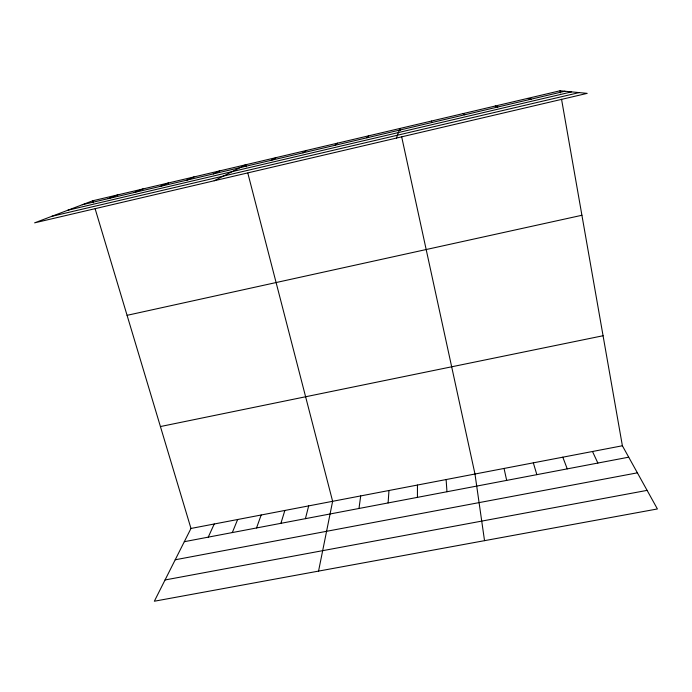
<?xml version="1.0" encoding="UTF-8"?>
<svg xmlns="http://www.w3.org/2000/svg" width="692" height="692" viewBox="0 0 692 692"><rect width="100%" height="100%" fill="white"/><g stroke="black" fill="none" stroke-linecap="round" stroke-linejoin="round"><path stroke-width="1.04" d="M417.432 497.366L417.449 485.049M388.1 502.937L388.982 490.498M358.984 508.482L360.705 495.922M318.554 571.108L332.627 501.302L247.814 173.078M305.414 518.663L308.675 505.895M280.9 523.325L284.862 510.462M396.447 138.063L399.864 128.478L400.313 130.537M256.533 527.961L261.178 514.995M232.313 532.563L237.641 519.51M208.24 537.148L214.243 523.991M95.15 208.846L190.975 528.454L154.342 601.227L657.4 508.957L622.385 445.769L561.549 99.267M366.907 137.794L368.551 135.848M334.807 145.346L337.48 143.157M302.966 152.837L306.642 150.415M271.368 160.267L276.039 157.62M214.157 180.776L245.669 164.774L246.205 166.85M213.292 173.926L219.771 170.863M186.745 180.171L194.037 176.927M160.371 186.373L168.467 182.947M134.17 192.532L143.062 188.925M108.134 198.656L117.813 194.867M92.728 200.775L34.6 222.85L587.188 93.368L560.053 90.773L92.728 200.775L93.334 202.791M82.279 204.737L564.888 91.232M67.911 210.195L571.566 91.872M51.762 216.328L579.117 92.598M127.077 315.327L581.92 215.273M160.423 426.549L603.069 335.741M190.975 528.454L622.385 445.769M184.306 541.698L628.708 457.187M175.206 559.785L637.384 472.835M165.042 579.965L647.106 490.377M527.52 98.428L531.231 99.146M495.238 106.023L497.842 107.001M463.199 113.566L464.721 114.794M592.49 451.495L597.871 463.052M562.804 457.187L567.25 468.873M431.41 121.048L431.851 122.519M533.324 462.836L536.854 474.651M504.053 468.449L506.674 480.395M401.654 136.739L474.98 474.02L484.53 540.66M560.053 90.773L560.433 92.892M446.115 479.547L446.963 491.744"/></g></svg>
